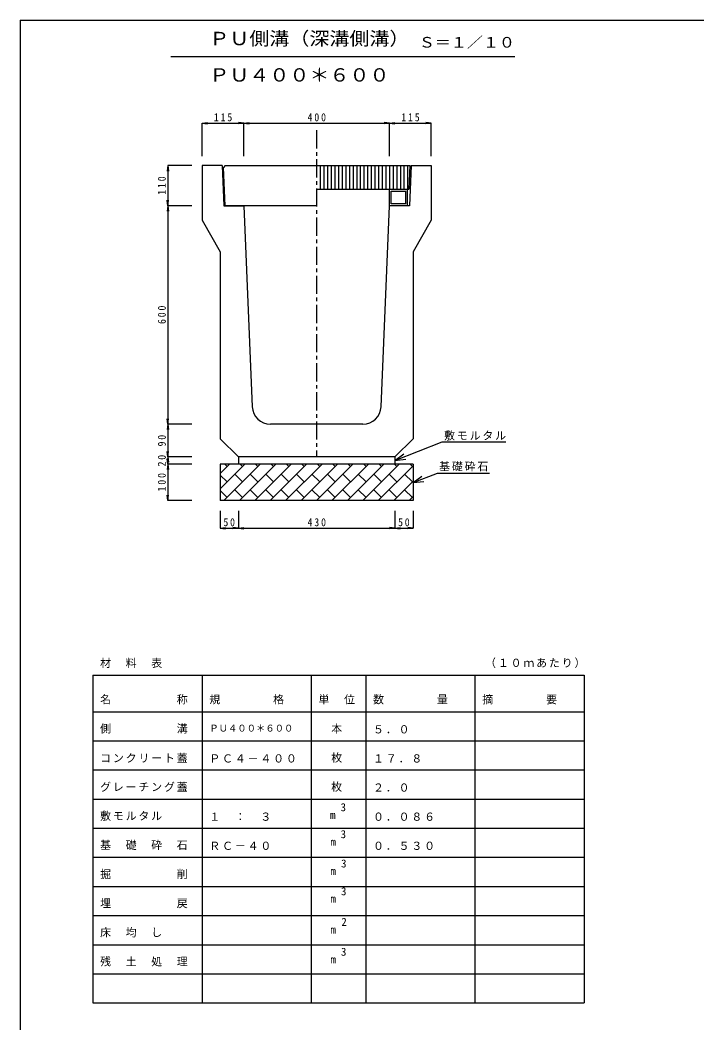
# Model space of a CAD drawing. Units: millimetres, scale not verified. Extents: x -4010 to 3990, y -2662 to 2838.
# Drawn here: x -4010 to -2150, y 83 to 2838 of the extents above; entities that cross this region are included whole.
import ezdxf
from ezdxf.enums import TextEntityAlignment as Align

# ---------------------------------------------------------------- set-up
doc = ezdxf.new("R2010")
doc.units = ezdxf.units.MM
doc.header["$LTSCALE"] = 10
doc.linetypes.add('CHAIN1', pattern=[8, 5, -1, 1, -1])
doc.layers.add('0-0', color=7, linetype='Continuous')
doc.styles.add('ＭＳ ゴシック', font='')
doc.styles.get('ＭＳ ゴシック').set_extended_font_data('MS Gothic')

msp = doc.modelspace()

# ---------------------------------------------------------------- linework, layer by layer
at = {"layer": '0-0', "color": 2}
msp.add_line((-4010.17, 2838.48), (-4010.17, -2661.53), dxfattribs=at)
at = {"layer": '0-0'}
for p, q in [((-3596.27, 2738.48), (-2650.19, 2738.48)), ((-3510.17, 2555.15), (-3495.3, 2557.11)), ((-3510.17, 2555.15), (-3395.17, 2555.15)), ((-3510.17, 2464.89), (-3510.17, 2555.15)), ((-3510.17, 2555.15), (-3495.3, 2553.2)), ((-3395.17, 2555.15), (-3410.05, 2557.11)), ((-3395.17, 2555.15), (-3410.05, 2553.2)), ((-3395.17, 2555.15), (-3380.3, 2557.11)), ((-3395.17, 2464.89), (-3395.17, 2555.15)), ((-3395.17, 2555.15), (-2995.17, 2555.15)), ((-3395.17, 2555.15), (-3380.3, 2553.2)), ((-2995.17, 2555.15), (-3010.05, 2557.11)), ((-2995.17, 2555.15), (-3010.05, 2553.2)), ((-2995.17, 2555.15), (-2980.3, 2557.11)), ((-2995.17, 2464.89), (-2995.17, 2555.15)), ((-2995.17, 2555.15), (-2880.17, 2555.15)), ((-2995.17, 2555.15), (-2980.3, 2553.2)), ((-2880.17, 2555.15), (-2895.05, 2557.11)), ((-2880.17, 2555.15), (-2895.05, 2553.2)), ((-2880.17, 2464.89), (-2880.17, 2555.15)), ((-3604.41, 2438.48), (-3606.37, 2423.6)), ((-3604.41, 2438.48), (-3604.41, 2328.48)), ((-3538.59, 2438.48), (-3604.41, 2438.48)), ((-3604.41, 2438.48), (-3602.45, 2423.6)), ((-3455.17, 2438.48), (-3510.17, 2438.48)), ((-3446.17, 2438.48), (-3450.95, 2433.48)), ((-3446.17, 2328.48), (-3450.95, 2433.48)), ((-3185.17, 2438.48), (-3185.17, 2373.48)), ((-3175.17, 2438.48), (-3175.17, 2373.48)), ((-3165.17, 2438.48), (-3165.17, 2373.48)), ((-3155.17, 2438.48), (-3155.17, 2373.48)), ((-3145.17, 2438.48), (-3145.17, 2373.48)), ((-3135.17, 2438.48), (-3135.17, 2373.48)), ((-3125.17, 2438.48), (-3125.17, 2373.48)), ((-3115.17, 2438.48), (-3115.17, 2373.48)), ((-3105.17, 2438.48), (-3105.17, 2373.48)), ((-3095.17, 2438.48), (-3095.17, 2373.48)), ((-3085.17, 2438.48), (-3085.17, 2373.48)), ((-3075.17, 2438.48), (-3075.17, 2373.48)), ((-3065.17, 2438.48), (-3065.17, 2373.48)), ((-3055.17, 2438.48), (-3055.17, 2373.48)), ((-3045.17, 2438.48), (-3045.17, 2373.48)), ((-3035.17, 2438.48), (-3035.17, 2373.48)), ((-3025.17, 2438.48), (-3025.17, 2373.48)), ((-3015.17, 2438.48), (-3015.17, 2373.48)), ((-3005.17, 2438.48), (-3005.17, 2373.48)), ((-2995.17, 2438.48), (-2995.17, 2373.48)), ((-2985.17, 2438.48), (-2985.17, 2373.48)), ((-2975.17, 2438.48), (-2975.17, 2373.48)), ((-2965.17, 2438.48), (-2965.17, 2373.48)), ((-2955.17, 2438.48), (-2955.17, 2373.48)), ((-2945.17, 2438.48), (-2945.17, 2373.48)), ((-2935.17, 2438.48), (-2880.17, 2438.48)), ((-2880.17, 2438.48), (-2880.17, 2288.48)), ((-3195.17, 2373.48), (-2942.13, 2373.48)), ((-2995.17, 2328.48), (-2995.17, 2373.48)), ((-2945.17, 2328.48), (-2945.17, 2373.48)), ((-3604.41, 2328.48), (-3606.37, 2343.35)), ((-3604.41, 2328.48), (-3602.45, 2343.35)), ((-2990.17, 2368.48), (-2950.17, 2368.48)), ((-2990.17, 2333.48), (-2990.17, 2368.48)), ((-2950.17, 2333.48), (-2950.17, 2368.48)), ((-3604.41, 2328.48), (-3606.37, 2313.6)), ((-3538.59, 2328.48), (-3604.41, 2328.48)), ((-3604.41, 2328.48), (-3602.45, 2313.6)), ((-3604.41, 2328.48), (-3604.41, 1728.48)), ((-3195.17, 2328.48), (-3446.17, 2328.48)), ((-3395.17, 2328.48), (-3372.17, 1776.39)), ((-3018.18, 1776.39), (-2995.17, 2328.48)), ((-2950.17, 2333.48), (-2990.17, 2333.48)), ((-2880.17, 2288.48), (-2930.17, 2201.87)), ((-2930.17, 2201.87), (-2930.17, 1688.48)), ((-3604.41, 1728.48), (-3606.37, 1743.35)), ((-3604.41, 1728.48), (-3602.45, 1743.35)), ((-3604.41, 1728.48), (-3606.37, 1713.6)), ((-3538.59, 1728.48), (-3604.41, 1728.48)), ((-3604.41, 1728.48), (-3602.45, 1713.6)), ((-3604.41, 1728.48), (-3604.41, 1638.48)), ((-3068.13, 1728.48), (-3322.21, 1728.48)), ((-2930.17, 1688.48), (-2980.17, 1638.48)), ((-3604.41, 1638.48), (-3606.37, 1653.35)), ((-3604.41, 1638.48), (-3602.45, 1653.35)), ((-2980.17, 1628.81), (-2850.27, 1679.72)), ((-2850.27, 1679.72), (-2675.09, 1679.72)), ((-3604.41, 1638.48), (-3606.37, 1623.6)), ((-3604.41, 1618.48), (-3606.37, 1633.35)), ((-3538.59, 1638.48), (-3604.41, 1638.48)), ((-3604.41, 1638.48), (-3602.45, 1623.6)), ((-3604.41, 1638.48), (-3604.41, 1618.48)), ((-3604.41, 1618.48), (-3602.45, 1633.35)), ((-2980.17, 1638.48), (-3410.17, 1638.48)), ((-3410.17, 1638.48), (-3410.17, 1618.48)), ((-2980.17, 1628.81), (-2956.03, 1646.61)), ((-2980.17, 1638.48), (-2980.17, 1618.48)), ((-2980.17, 1628.81), (-2950.36, 1632.15)), ((-3604.41, 1618.48), (-3606.37, 1603.6)), ((-3538.59, 1618.48), (-3604.41, 1618.48)), ((-3604.41, 1618.48), (-3602.45, 1603.6)), ((-3604.41, 1618.48), (-3604.41, 1518.48)), ((-3460.17, 1550.77), (-3392.47, 1618.48)), ((-3460.17, 1593.2), (-3434.9, 1618.48)), ((-3450.05, 1518.48), (-3350.05, 1618.48)), ((-3441.32, 1612.05), (-3447.75, 1618.48)), ((-3407.62, 1518.48), (-3307.62, 1618.48)), ((-3398.9, 1612.05), (-3405.32, 1618.48)), ((-3365.19, 1518.48), (-3265.19, 1618.48)), ((-3356.47, 1612.05), (-3362.9, 1618.48)), ((-3322.77, 1518.48), (-3222.77, 1618.48)), ((-3314.05, 1612.05), (-3320.47, 1618.48)), ((-3280.34, 1518.48), (-3180.34, 1618.48)), ((-3271.62, 1612.05), (-3278.04, 1618.48)), ((-3237.91, 1518.48), (-3137.91, 1618.48)), ((-3229.19, 1612.05), (-3235.62, 1618.48)), ((-3195.49, 1518.48), (-3095.49, 1618.48)), ((-3186.77, 1612.05), (-3193.19, 1618.48)), ((-3153.06, 1518.48), (-3053.06, 1618.48)), ((-3144.34, 1612.05), (-3150.76, 1618.48)), ((-3110.64, 1518.48), (-3010.64, 1618.48)), ((-3101.91, 1612.05), (-3108.34, 1618.48)), ((-3068.21, 1518.48), (-2968.21, 1618.48)), ((-3059.49, 1612.05), (-3065.91, 1618.48)), ((-3025.78, 1518.48), (-2930.17, 1614.09)), ((-3017.06, 1612.05), (-3023.48, 1618.48)), ((-2974.63, 1612.05), (-2981.06, 1618.48)), ((-2932.21, 1612.05), (-2938.63, 1618.48)), ((-2930.17, 1618.48), (-2930.17, 1518.48)), ((-3441.32, 1569.63), (-3460.17, 1588.48)), ((-3398.9, 1569.63), (-3420.11, 1590.84)), ((-3356.47, 1569.63), (-3377.68, 1590.84)), ((-3314.05, 1569.63), (-3335.26, 1590.84)), ((-3271.62, 1569.63), (-3292.83, 1590.84)), ((-3229.19, 1569.63), (-3250.41, 1590.84)), ((-3186.77, 1569.63), (-3207.98, 1590.84)), ((-3144.34, 1569.63), (-3165.55, 1590.84)), ((-3101.91, 1569.63), (-3123.13, 1590.84)), ((-3059.49, 1569.63), (-3080.7, 1590.84)), ((-3017.06, 1569.63), (-3038.27, 1590.84)), ((-2974.63, 1569.63), (-2995.85, 1590.84)), ((-2983.36, 1518.48), (-2930.17, 1571.66)), ((-2932.21, 1569.63), (-2953.42, 1590.84)), ((-2930.17, 1567.84), (-2862.87, 1594.13)), ((-2930.17, 1567.84), (-2906.01, 1585.62)), ((-2930.17, 1567.84), (-2900.36, 1571.15)), ((-2862.87, 1594.13), (-2719.83, 1594.13)), ((-3441.32, 1527.2), (-3460.17, 1546.05)), ((-3398.9, 1527.2), (-3420.11, 1548.41)), ((-3356.47, 1527.2), (-3377.69, 1548.41)), ((-3314.05, 1527.2), (-3335.26, 1548.41)), ((-3271.62, 1527.2), (-3292.83, 1548.41)), ((-3229.19, 1527.2), (-3250.41, 1548.41)), ((-3186.77, 1527.2), (-3207.98, 1548.41)), ((-3144.34, 1527.2), (-3165.55, 1548.41)), ((-3101.91, 1527.2), (-3123.13, 1548.41)), ((-3059.49, 1527.2), (-3080.7, 1548.41)), ((-3017.06, 1527.2), (-3038.27, 1548.41)), ((-2974.63, 1527.2), (-2995.85, 1548.41)), ((-2932.21, 1527.2), (-2953.42, 1548.41)), ((-3604.41, 1518.48), (-3606.37, 1533.35)), ((-3604.41, 1518.48), (-3602.45, 1533.35)), ((-3538.59, 1518.48), (-3604.41, 1518.48)), ((-2930.17, 1518.48), (-3460.17, 1518.48)), ((-2940.93, 1518.48), (-2930.17, 1529.23)), ((-3460.17, 1490.66), (-3460.17, 1442.65)), ((-3410.17, 1490.66), (-3410.17, 1442.65)), ((-2980.17, 1490.66), (-2980.17, 1442.65)), ((-2930.17, 1490.66), (-2930.17, 1442.65)), ((-3460.17, 1442.65), (-3445.3, 1444.6)), ((-3460.17, 1442.65), (-3410.17, 1442.65)), ((-3460.17, 1442.65), (-3445.3, 1440.69)), ((-3410.17, 1442.65), (-3425.05, 1444.6)), ((-3410.17, 1442.65), (-3425.05, 1440.69)), ((-3410.17, 1442.65), (-3395.3, 1444.6)), ((-3410.17, 1442.65), (-2980.17, 1442.65)), ((-3410.17, 1442.65), (-3395.3, 1440.69)), ((-2980.17, 1442.65), (-2995.05, 1444.6)), ((-2980.17, 1442.65), (-2995.05, 1440.69)), ((-2980.17, 1442.65), (-2965.3, 1444.6)), ((-2980.17, 1442.65), (-2930.17, 1442.65)), ((-2980.17, 1442.65), (-2965.3, 1440.69)), ((-2930.17, 1442.65), (-2945.05, 1444.6)), ((-2930.17, 1442.65), (-2945.05, 1440.69)), ((-3810.17, 1038.48), (-2460.17, 1038.48)), ((-3810.17, 1038.48), (-3810.17, 138.48)), ((-3510.17, 1038.48), (-3510.17, 138.48)), ((-3210.17, 1038.48), (-3210.17, 138.48)), ((-3060.17, 1038.48), (-3060.17, 138.48)), ((-2760.17, 1038.48), (-2760.17, 138.48)), ((-2460.17, 1038.48), (-2460.17, 138.48)), ((-3810.17, 938.48), (-2460.17, 938.48)), ((-3810.17, 858.48), (-2460.17, 858.48)), ((-3810.17, 778.48), (-2460.17, 778.48)), ((-3810.17, 698.48), (-2460.17, 698.48)), ((-3810.17, 618.48), (-2460.17, 618.48)), ((-3810.17, 538.48), (-2460.17, 538.48)), ((-3810.17, 458.48), (-2460.17, 458.48)), ((-3810.17, 378.48), (-2460.17, 378.48)), ((-3810.17, 298.48), (-2460.17, 298.48)), ((-3810.17, 218.48), (-2460.17, 218.48)), ((-3810.17, 138.48), (-2460.17, 138.48)), ((-3715.17, 138.47), (-2705.17, 138.47))]:
    msp.add_line(p, q, dxfattribs=at)
at = {"layer": '0-0', "linetype": 'CHAIN1'}
msp.add_line((-3195.17, 2535.95), (-3195.17, 1638.48), dxfattribs=at)
at = {"layer": '0-0', "color": 2}
msp.add_lwpolyline([(-4010.17, 2838.48), (3989.83, 2838.48), (3989.83, -2661.53)], dxfattribs=at)
at = {"layer": '0-0'}
for points in [[(-3510.17, 2438.48), (-3510.17, 2288.48), (-3460.17, 2201.87)], [(-3455.17, 2438.48), (-3450.17, 2328.48), (-3395.17, 2328.48)], [(-3446.17, 2438.48), (-2939.17, 2438.48), (-2942.13, 2373.48)], [(-2935.17, 2438.48), (-2940.17, 2328.48), (-2995.17, 2328.48)], [(-3460.17, 2201.87), (-3460.17, 1688.48), (-3410.17, 1638.48)], [(-2930.17, 1618.48), (-3460.17, 1618.48), (-3460.17, 1518.48)]]:
    msp.add_lwpolyline(points, dxfattribs=at)
for centre, start, end in [((-3322.21, 1778.48), 182.38586, 270), ((-3068.13, 1778.48), 270, 357.61412)]:
    msp.add_arc(centre, 50, start, end, dxfattribs=at)

# ---------------------------------------------------------------- texts
at = {"layer": '0-0', "color": 3, "style": 'ＭＳ ゴシック', "width": 1.1}
for s, p in [('ＰＵ側溝（深溝側溝）', (-3490.17, 2758.48)), ('ＰＵ４００＊６００', (-3490.17, 2658.48))]:
    msp.add_text(s, height=36.66, dxfattribs=at).set_placement(p, align=Align.BOTTOM_LEFT)
at = {"layer": '0-0', "style": 'ＭＳ ゴシック', "width": 1.1}
msp.add_text('Ｓ＝１／１０', height=29.33, dxfattribs=at).set_placement((-2914.35, 2753.96), align=Align.BOTTOM_LEFT)
at = {"layer": '0-0', "color": 4, "style": 'ＭＳ ゴシック'}
msp.add_text('ＰＵ４００＊６００', height=18.33, dxfattribs=at).set_placement((-3490.17, 878.48), align=Align.BOTTOM_LEFT)
at = {"layer": '0-0', "style": 'ＭＳ ゴシック'}
for s, p in [('3', (-3129.32, 658.48)), ('m', (-3158.32, 637.48)), ('3', (-3129.32, 584.48)), ('m', (-3157.32, 563.48)), ('3', (-3128.02, 503.98)), ('m', (-3157.32, 483.48)), ('3', (-3128.32, 427.58)), ('m', (-3157.32, 407.47)), ('2', (-3127.32, 343.48)), ('m', (-3157.22, 322.48)), ('3', (-3128.32, 261.48)), ('m', (-3157.02, 240.48))]:
    msp.add_text(s, height=21.99, dxfattribs=at).set_placement(p, align=Align.BOTTOM_LEFT)
at = {"layer": '0-0', "char_height": 21.99, "attachment_point": 7, "style": 'ＭＳ ゴシック'}
for s, insert in [('\\T1.38;\\W0.9;115', (-3477.67, 2560.15)), ('\\T1.38;\\W0.9;400', (-3220.17, 2560.15)), ('\\T1.38;\\W0.9;115', (-2962.67, 2560.15)), ('\\T1.17;敷モルタル', (-2845.04, 1683.28)), ('\\T1.17;基礎砕石', (-2858.69, 1599.09)), ('\\T1.36;\\W0.9;50', (-3451.42, 1447.65)), ('\\T1.38;\\W0.9;430', (-3220.17, 1447.65)), ('\\T1.36;\\W0.9;50', (-2971.42, 1447.65)), ('\\T1.17;材\u3000料\u3000表', (-3790.17, 1058.48)), ('\\T1.17;（１０ｍあたり）', (-2732.39, 1058.48)), ('\\T1.17;名\u3000\u3000\u3000\u3000\u3000称', (-3790.17, 958.48)), ('\\T1.17;規\u3000\u3000\u3000\u3000格', (-3490.17, 958.48)), ('\\T1.17;単\u3000位', (-3190.17, 958.48)), ('\\T1.17;数\u3000\u3000\u3000\u3000量', (-3040.17, 958.48)), ('\\T1.17;摘\u3000\u3000\u3000\u3000要', (-2740.17, 958.48)), ('\\T1.17;側\u3000\u3000\u3000\u3000\u3000溝', (-3790.17, 878.48)), ('\\T1.17;\u3000本', (-3190.17, 878.48)), ('\\T1.17;５．０', (-3040.17, 878.48)), ('\\T1.17;コンクリート蓋', (-3790.17, 798.48)), ('\\T1.17;ＰＣ４－４００', (-3490.17, 798.48)), ('\\T1.17;\u3000枚', (-3190.17, 798.48)), ('\\T1.17;１７．８', (-3040.17, 798.48)), ('\\T1.17;グレーチング蓋', (-3790.17, 718.48)), ('\\T1.17;\u3000枚', (-3190.17, 718.48)), ('\\T1.17;２．０', (-3040.17, 718.48)), ('\\T1.17;敷モルタル', (-3790.17, 638.48)), ('\\T1.17;１\u3000：\u3000３', (-3490.17, 638.48)), ('\\T1.17;０．０８６', (-3040.17, 638.48)), ('\\T1.17;基\u3000礎\u3000砕\u3000石', (-3790.17, 558.48)), ('\\T1.17;ＲＣ－４０', (-3490.17, 558.48)), ('\\T1.17;０．５３０', (-3040.17, 558.48)), ('\\T1.17;掘\u3000\u3000\u3000\u3000\u3000削', (-3790.17, 478.48)), ('\\T1.17;埋\u3000\u3000\u3000\u3000\u3000戻', (-3790.17, 398.48)), ('\\T1.17;床\u3000均\u3000し', (-3790.17, 318.48)), ('\\T1.17;残\u3000土\u3000処\u3000理', (-3790.17, 238.48))]:
    msp.add_mtext(s, dxfattribs=dict(at, insert=insert))
at = {"layer": '0-0', "char_height": 21.99, "attachment_point": 7, "rotation": 90, "style": 'ＭＳ ゴシック'}
for s, insert in [('\\T1.38;\\W0.9;110', (-3609.41, 2358.48)), ('\\T1.38;\\W0.9;600', (-3609.41, 2003.48)), ('\\T1.36;\\W0.9;90', (-3609.41, 1667.23)), ('\\T1.36;\\W0.9;20', (-3609.41, 1612.23)), ('\\T1.38;\\W0.9;100', (-3609.41, 1543.48))]:
    msp.add_mtext(s, dxfattribs=dict(at, insert=insert))

doc.saveas('drawing.dxf')
